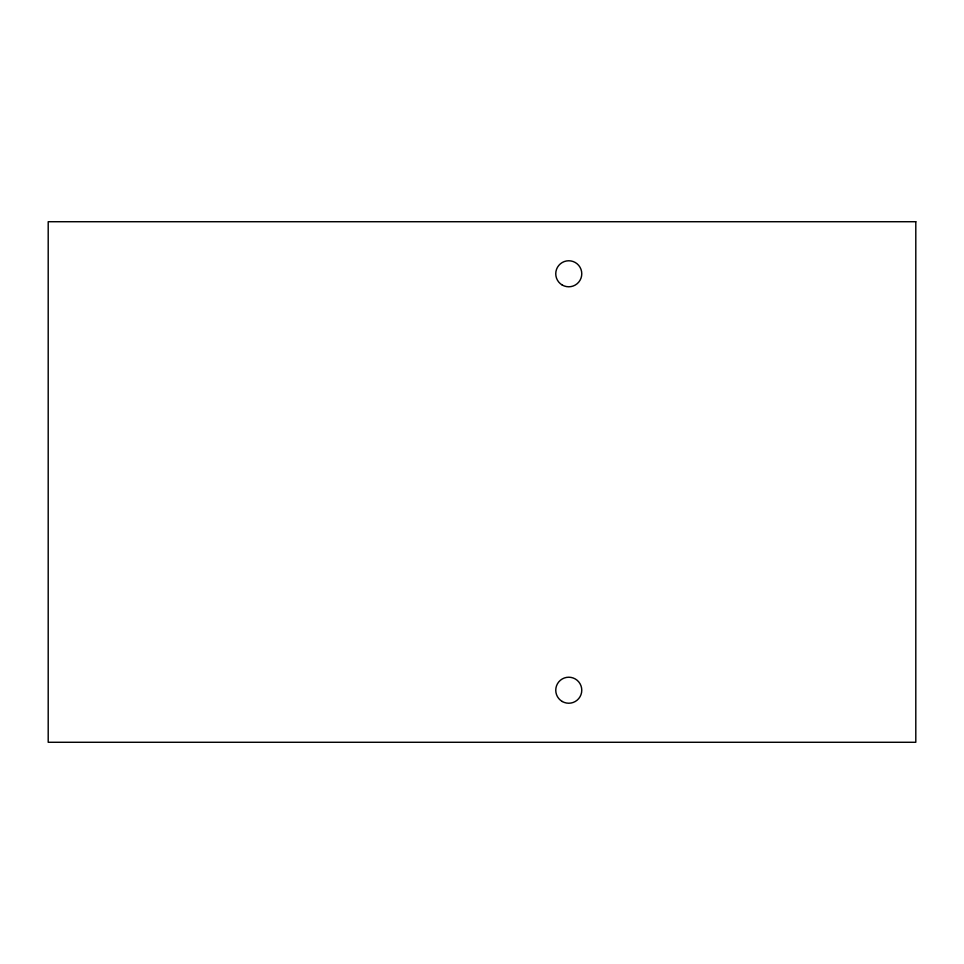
<?xml version="1.0" encoding="UTF-8"?>
<svg xmlns="http://www.w3.org/2000/svg" width="964" height="964" viewBox="0 0 964 964"><rect width="100%" height="100%" fill="white"/><g stroke="black" fill="none" stroke-linecap="round" stroke-linejoin="round"><path stroke-width="1.45" d="M915.8 221.72L48.2 221.72L48.2 742.28L915.8 742.28L915.8 221.72M562.253 285.043A13.014 13.014 0 0 0 581.774 273.776A13.014 13.014 0 0 0 562.253 262.509A13.014 13.014 0 0 0 562.253 285.043M562.253 701.491A13.014 13.014 0 0 0 581.774 690.224A13.014 13.014 0 0 0 562.253 678.957A13.014 13.014 0 0 0 562.253 701.491"/></g></svg>
